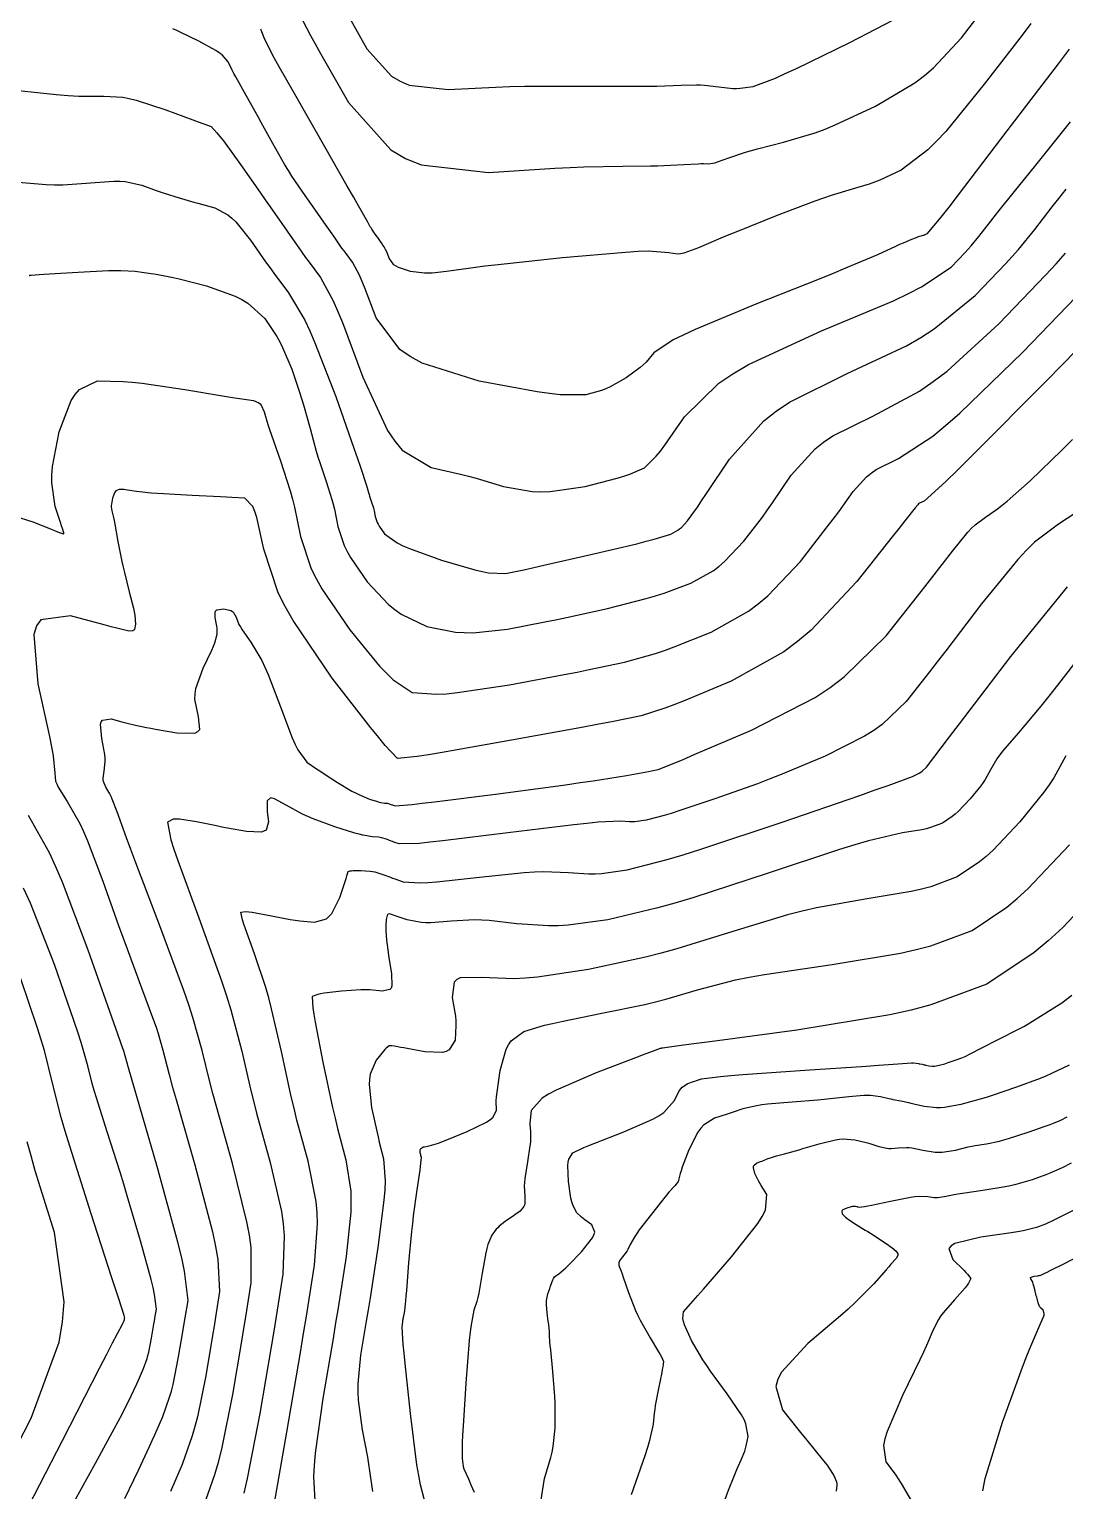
# Model space of a CAD drawing. Header units: metres. Extents: x 837475 to 838479, y 1189012 to 1191015.
# Drawn here: x 838033 to 838110, y 1189667.2 to 1189775.9 of the extents above; entities that cross this region are included whole.
import ezdxf

# ---------------------------------------------------------------- set-up
doc = ezdxf.new("R2010")
doc.units = ezdxf.units.M
doc.header["$LTSCALE"] = 0.3
doc.layers.add('COTAS 10', color=1, linetype='Continuous')
doc.layers.add('COTAS INT', color=252, linetype='Continuous')

msp = doc.modelspace()

# ---------------------------------------------------------------- linework, layer by layer
at = {"layer": 'COTAS 10'}
for points, elevation in [([(838030.795, 1189771.472), (838034.99, 1189771.02), (838035.889, 1189770.947), (838036.673, 1189770.896), (838038.552, 1189770.898), (838039.946, 1189770.835), (838040.424, 1189770.743), (838040.942, 1189770.619), (838043.144, 1189769.9), (838045.159, 1189769.143), (838045.558, 1189768.994), (838045.889, 1189768.872), (838046.512, 1189768.649), (838046.953, 1189768.184), (838047.169, 1189767.91), (838047.426, 1189767.572), (838048.695, 1189765.825), (838050.162, 1189763.751), (838050.544, 1189763.208), (838050.915, 1189762.678), (838052.168, 1189760.874), (838053.268, 1189759.301), (838053.544, 1189758.916), (838053.806, 1189758.553), (838054.648, 1189757.424), (838055.593, 1189755.688), (838055.922, 1189754.942), (838056.279, 1189754.081), (838057.808, 1189750.012), (838059.628, 1189746.047), (838060.169, 1189745.251), (838060.725, 1189744.587), (838062.867, 1189743.28), (838065.06, 1189742.79), (838065.649, 1189742.641), (838066.229, 1189742.487), (838068.26, 1189741.882), (838070.395, 1189741.492), (838071.041, 1189741.472), (838071.712, 1189741.492), (838074.333, 1189741.882), (838076.699, 1189742.486), (838077.209, 1189742.64), (838077.655, 1189742.788), (838078.744, 1189743.274), (838079.609, 1189744.125), (838079.916, 1189744.503), (838080.252, 1189744.943), (838081.705, 1189747.048), (838084.268, 1189749.554), (838085.303, 1189750.247), (838086.479, 1189750.941), (838091.902, 1189753.442), (838097.237, 1189755.691), (838098.358, 1189756.224), (838099.324, 1189756.72), (838101.53, 1189758.187), (838102.574, 1189759.276), (838102.809, 1189759.533), (838103.02, 1189759.77), (838103.587, 1189760.463), (838104.488, 1189761.621), (838104.91, 1189762.151), (838105.406, 1189762.773), (838107.822, 1189765.774), (838110.404, 1189768.991)], 1850), ([(838045.804, 1189665.556), (838046.803, 1189668.386), (838047.059, 1189669.308), (838047.306, 1189670.289), (838048.124, 1189674.335), (838048.798, 1189678.309), (838048.954, 1189679.246), (838049.097, 1189680.111), (838049.504, 1189682.648), (838049.486, 1189685.27), (838049.361, 1189686.19), (838049.184, 1189687.194), (838048.111, 1189691.52), (838046.907, 1189695.774), (838046.647, 1189696.733), (838046.419, 1189697.596), (838045.864, 1189699.922), (838045.169, 1189702.384), (838044.854, 1189703.333), (838044.485, 1189704.398), (838042.71, 1189709.209), (838040.93, 1189713.896), (838040.558, 1189714.882), (838040.238, 1189715.733), (838039.521, 1189717.681), (838039.167, 1189718.612), (838039.077, 1189718.822), (838038.99, 1189719.011), (838038.702, 1189719.521), (838038.52, 1189719.931), (838038.499, 1189720.056), (838038.492, 1189720.187), (838038.575, 1189720.704), (838038.647, 1189721.414), (838038.633, 1189721.666), (838038.605, 1189721.943), (838038.381, 1189723.145), (838038.294, 1189724.193), (838038.352, 1189724.373), (838038.445, 1189724.506), (838039.077, 1189724.585), (838039.883, 1189724.374), (838040.085, 1189724.323), (838040.278, 1189724.275), (838040.902, 1189724.128), (838041.714, 1189723.962), (838042.026, 1189723.903), (838042.376, 1189723.837), (838043.956, 1189723.551), (838045.318, 1189723.536), (838045.53, 1189723.642), (838045.672, 1189723.795), (838045.588, 1189724.743), (838045.305, 1189726.063), (838045.321, 1189726.45), (838045.377, 1189726.847), (838045.92, 1189728.357), (838046.574, 1189729.703), (838046.701, 1189729.996), (838046.803, 1189730.254), (838046.975, 1189730.9), (838046.96, 1189731.346), (838046.944, 1189731.478), (838046.923, 1189731.614), (838046.806, 1189732.135), (838046.814, 1189732.564), (838046.872, 1189732.642), (838046.954, 1189732.701), (838047.451, 1189732.767), (838047.992, 1189732.642), (838048.101, 1189732.582), (838048.193, 1189732.511), (838048.378, 1189732.16), (838048.589, 1189731.619), (838048.696, 1189731.427), (838048.825, 1189731.217), (838049.468, 1189730.309), (838050.281, 1189728.945), (838050.517, 1189728.448), (838050.757, 1189727.898), (838051.665, 1189725.482), (838052.539, 1189723.178), (838052.758, 1189722.699), (838052.967, 1189722.289), (838053.638, 1189721.385), (838054.355, 1189720.876), (838054.593, 1189720.716), (838054.847, 1189720.546), (838055.906, 1189719.864), (838056.982, 1189719.225), (838057.247, 1189719.083), (838057.498, 1189718.957), (838058.285, 1189718.627), (838058.879, 1189718.441), (838059.009, 1189718.406), (838059.123, 1189718.377), (838059.409, 1189718.332), (838059.585, 1189718.321), (838059.631, 1189718.314), (838059.674, 1189718.305), (838059.82, 1189718.261), (838059.961, 1189718.206), (838060.001, 1189718.19), (838060.043, 1189718.175), (838060.199, 1189718.12), (838061.47, 1189718.226), (838062.214, 1189718.312), (838063.128, 1189718.422), (838067.846, 1189719.025), (838072.855, 1189719.697), (838073.952, 1189719.851), (838074.924, 1189719.991), (838077.387, 1189720.38), (838078.749, 1189720.629), (838079.026, 1189720.68), (838079.26, 1189720.724), (838079.743, 1189720.82), (838080.931, 1189721.297), (838081.609, 1189721.581), (838082.438, 1189721.932), (838086.692, 1189723.748), (838091.414, 1189726.192), (838092.538, 1189726.938), (838093.582, 1189727.714), (838096.692, 1189730.77), (838099.025, 1189733.715), (838099.58, 1189734.421), (838100.095, 1189735.08), (838101.628, 1189737.065), (838102.779, 1189738.475), (838103.054, 1189738.77), (838103.31, 1189739.025), (838104.075, 1189739.603), (838104.976, 1189740.206), (838105.316, 1189740.477), (838105.697, 1189740.792), (838107.403, 1189742.304), (838109.763, 1189744.579), (838110.555, 1189745.375)], 1860), ([(838062.503, 1189666.017), (838062.077, 1189667.619), (838061.952, 1189668.313), (838061.823, 1189669.117), (838061.335, 1189672.925), (838060.933, 1189676.659), (838060.859, 1189677.416), (838060.802, 1189678.053), (838060.731, 1189679.354), (838060.766, 1189679.78), (838060.775, 1189679.866), (838060.783, 1189679.938), (838060.813, 1189680.082), (838060.846, 1189680.187), (838060.856, 1189680.235), (838060.867, 1189680.291), (838060.911, 1189680.56), (838060.989, 1189681.302), (838061.021, 1189681.657), (838061.057, 1189682.076), (838061.225, 1189684.126), (838061.438, 1189686.464), (838061.503, 1189687.064), (838061.569, 1189687.643), (838061.831, 1189689.565), (838062.048, 1189691.022), (838062.087, 1189691.309), (838062.117, 1189691.544), (838062.149, 1189691.971), (838062.12, 1189692.082), (838062.111, 1189692.119), (838062.102, 1189692.157), (838062.068, 1189692.317), (838062.053, 1189692.475), (838062.056, 1189692.512), (838062.061, 1189692.547), (838062.108, 1189692.65), (838062.245, 1189692.731), (838062.308, 1189692.753), (838062.381, 1189692.773), (838062.734, 1189692.843), (838063.425, 1189693.046), (838063.711, 1189693.15), (838064.039, 1189693.276), (838065.563, 1189693.903), (838066.985, 1189694.607), (838067.249, 1189694.78), (838067.456, 1189694.944), (838067.732, 1189695.458), (838067.716, 1189696.189), (838067.739, 1189696.49), (838067.774, 1189696.833), (838067.998, 1189698.429), (838068.451, 1189700.016), (838068.63, 1189700.354), (838068.833, 1189700.649), (838069.758, 1189701.347), (838071.304, 1189701.804), (838071.898, 1189701.947), (838072.563, 1189702.097), (838075.567, 1189702.698), (838078.77, 1189703.358), (838079.562, 1189703.547), (838080.313, 1189703.737), (838082.683, 1189704.444), (838085.495, 1189705.172), (838086.525, 1189705.375), (838087.664, 1189705.579), (838092.683, 1189706.324), (838097.765, 1189707.168), (838098.943, 1189707.435), (838100.022, 1189707.717), (838103.09, 1189708.855), (838105.672, 1189710.58), (838106.444, 1189711.232), (838107.24, 1189711.959), (838110.322, 1189715.214)], 1870), ([(838030.544, 1189667.552), (838033.136, 1189672.595), (838035.216, 1189678.239), (838035.473, 1189679.747), (838035.591, 1189681.231), (838034.865, 1189686.393), (838033.446, 1189690.972), (838033.127, 1189692.089), (838032.84, 1189693.14)], 1850), ([(838110.452, 1189691.549), (838109.777, 1189691.204), (838109.054, 1189690.872), (838108.821, 1189690.775), (838108.575, 1189690.677), (838107.569, 1189690.306), (838106.34, 1189689.95), (838105.952, 1189689.862), (838105.544, 1189689.778), (838103.901, 1189689.51), (838102.376, 1189689.293), (838102.042, 1189689.241), (838101.747, 1189689.192), (838101.003, 1189689.045), (838100.521, 1189688.968), (838100.391, 1189688.964), (838100.262, 1189688.967), (838099.81, 1189689.04), (838099.114, 1189689.062), (838098.831, 1189689.033), (838098.51, 1189688.989), (838097.025, 1189688.705), (838095.608, 1189688.403), (838095.33, 1189688.348), (838095.101, 1189688.305), (838094.686, 1189688.255), (838094.589, 1189688.285), (838094.561, 1189688.293), (838094.532, 1189688.301), (838094.423, 1189688.329), (838094.254, 1189688.326), (838094.187, 1189688.315), (838094.112, 1189688.299), (838093.769, 1189688.205), (838093.475, 1189688.066), (838093.431, 1189688.021), (838093.403, 1189687.974), (838093.438, 1189687.785), (838093.681, 1189687.539), (838093.784, 1189687.457), (838093.904, 1189687.368), (838094.465, 1189686.998), (838095.141, 1189686.576), (838095.333, 1189686.455), (838095.527, 1189686.332), (838096.245, 1189685.872), (838096.873, 1189685.452), (838097.011, 1189685.354), (838097.134, 1189685.265), (838097.444, 1189685.006), (838097.57, 1189684.796), (838097.576, 1189684.736), (838097.569, 1189684.675), (838097.439, 1189684.45), (838097.056, 1189684.025), (838096.89, 1189683.838), (838096.698, 1189683.621), (838095.787, 1189682.586), (838094.379, 1189681.156), (838093.873, 1189680.689), (838093.317, 1189680.192), (838090.891, 1189678.141), (838088.923, 1189676.016), (838088.657, 1189675.472), (838088.511, 1189674.948), (838088.989, 1189673.215), (838090.147, 1189671.755), (838090.43, 1189671.402), (838090.696, 1189671.071), (838091.524, 1189670.063), (838092.159, 1189669.272), (838092.305, 1189669.078), (838092.437, 1189668.896), (838092.805, 1189668.328), (838093.004, 1189667.847), (838093.029, 1189667.719), (838093.042, 1189667.593), (838092.982, 1189667.156)], 1880)]:
    msp.add_lwpolyline(points, dxfattribs=dict(at, elevation=elevation))
at = {"layer": 'COTAS INT'}
for points, elevation in [([(838053.302, 1189776.557), (838053.914, 1189775.41), (838054.25, 1189774.807), (838054.659, 1189774.08), (838056.74, 1189770.426), (838059.887, 1189766.914), (838060.969, 1189766.278), (838062.141, 1189765.788), (838067.134, 1189765.23), (838072.067, 1189765.542), (838073.201, 1189765.601), (838074.236, 1189765.647), (838077.134, 1189765.71), (838079.193, 1189765.716), (838079.698, 1189765.725), (838080.174, 1189765.738), (838081.658, 1189765.812), (838082.732, 1189765.88), (838082.949, 1189765.888), (838083.132, 1189765.893), (838083.506, 1189765.873), (838083.826, 1189765.913), (838083.976, 1189765.956), (838084.152, 1189766.012), (838085.007, 1189766.328), (838086.256, 1189766.75), (838086.68, 1189766.873), (838087.137, 1189766.999), (838089.072, 1189767.477), (838091.432, 1189768.189), (838092.158, 1189768.462), (838092.915, 1189768.769), (838095.912, 1189770.152), (838098.841, 1189771.907), (838099.556, 1189772.448), (838100.229, 1189773.013), (838102.311, 1189775.253), (838103.934, 1189777.373)], 1844), ([(838107.468, 1189776.302), (838106.805, 1189775.455), (838103.997, 1189771.787), (838101.146, 1189768.288), (838100.455, 1189767.547), (838099.807, 1189766.904), (838097.822, 1189765.408), (838096.226, 1189764.671), (838095.823, 1189764.508), (838095.436, 1189764.362), (838094.179, 1189763.983), (838092.614, 1189763.519), (838092.034, 1189763.319), (838091.39, 1189763.088), (838088.532, 1189762), (838085.654, 1189760.852), (838084.998, 1189760.584), (838084.402, 1189760.337), (838082.758, 1189759.627), (838081.659, 1189759.224), (838081.407, 1189759.172), (838081.178, 1189759.144), (838080.542, 1189759.26), (838079.035, 1189759.372), (838078.257, 1189759.343), (838077.323, 1189759.289), (838072.649, 1189758.875), (838067.862, 1189758.366), (838066.857, 1189758.251), (838065.991, 1189758.148), (838064.021, 1189757.869), (838062.962, 1189757.744), (838062.67, 1189757.739), (838062.379, 1189757.746), (838061.332, 1189757.875), (838060.454, 1189758.152), (838060.27, 1189758.253), (838060.111, 1189758.364), (838059.748, 1189758.851), (838059.572, 1189759.319), (838059.531, 1189759.418), (838059.493, 1189759.504), (838059.384, 1189759.704), (838059.287, 1189759.833), (838059.257, 1189759.875), (838059.226, 1189759.92), (838059.099, 1189760.101), (838058.949, 1189760.317), (838058.902, 1189760.383), (838058.854, 1189760.452), (838058.66, 1189760.725), (838058.458, 1189761.025), (838058.404, 1189761.111), (838058.351, 1189761.198), (838058.164, 1189761.524), (838057.468, 1189762.755), (838057.093, 1189763.413), (838056.639, 1189764.208), (838054.342, 1189768.226), (838052.042, 1189772.272), (838051.586, 1189773.086), (838051.209, 1189773.766), (838050.499, 1189775.116), (838050.282, 1189775.699), (838050.215, 1189775.896)], 1846), ([(838056.894, 1189776.557), (838058.104, 1189774.432), (838059.934, 1189772.389), (838060.563, 1189772.019), (838061.245, 1189771.734), (838064.149, 1189771.41), (838067.66, 1189771.587), (838068.724, 1189771.618), (838069.828, 1189771.641), (838074.149, 1189771.658), (838078.059, 1189771.648), (838078.904, 1189771.653), (838079.645, 1189771.662), (838081.465, 1189771.723), (838082.594, 1189771.755), (838082.9, 1189771.745), (838083.203, 1189771.726), (838084.274, 1189771.591), (838085.303, 1189771.482), (838085.58, 1189771.48), (838085.853, 1189771.489), (838086.81, 1189771.625), (838088.482, 1189772.257), (838089.205, 1189772.58), (838090.041, 1189772.966), (838094.002, 1189774.896), (838097.875, 1189776.909)], 1842), ([(838110.317, 1189774.393), (838109.491, 1189773.323), (838105.684, 1189768.322), (838102.063, 1189763.563), (838101.354, 1189762.645), (838100.773, 1189761.902), (838099.733, 1189760.664), (838099.537, 1189760.574), (838099.487, 1189760.554), (838099.439, 1189760.536), (838099.285, 1189760.489), (838099.093, 1189760.432), (838099.022, 1189760.408), (838098.943, 1189760.379), (838098.592, 1189760.246), (838097.957, 1189759.976), (838097.698, 1189759.862), (838097.405, 1189759.731), (838096.046, 1189759.116), (838093.691, 1189758.108), (838092.769, 1189757.729), (838091.73, 1189757.308), (838087.003, 1189755.425), (838082.502, 1189753.555), (838081.606, 1189753.141), (838080.861, 1189752.772), (838079.437, 1189751.814), (838078.856, 1189751.127), (838078.643, 1189750.929), (838078.408, 1189750.727), (838077.372, 1189749.968), (838076.196, 1189749.296), (838075.871, 1189749.148), (838075.548, 1189749.017), (838074.386, 1189748.685), (838072.466, 1189748.704), (838071.665, 1189748.796), (838070.747, 1189748.924), (838066.455, 1189749.7), (838062.202, 1189751.045), (838061.308, 1189751.533), (838060.537, 1189752.071), (838058.778, 1189754.431), (838057.925, 1189756.7), (838057.726, 1189757.18), (838057.543, 1189757.596), (838057.016, 1189758.564), (838056.547, 1189759.193), (838056.401, 1189759.395), (838056.247, 1189759.61), (838055.633, 1189760.487), (838054.906, 1189761.534), (838054.68, 1189761.855), (838054.445, 1189762.19), (838053.508, 1189763.514), (838052.528, 1189764.968), (838052.265, 1189765.385), (838052.007, 1189765.808), (838051.103, 1189767.387), (838050.247, 1189768.952), (838050.017, 1189769.366), (838049.791, 1189769.772), (838049.002, 1189771.167), (838048.349, 1189772.334), (838048.208, 1189772.596), (838048.085, 1189772.831), (838047.785, 1189773.459), (838047.339, 1189773.971), (838047.123, 1189774.132), (838046.868, 1189774.302), (838045.612, 1189774.99), (838044.27, 1189775.639), (838043.96, 1189775.785), (838043.677, 1189775.917)], 1848), ([(838031.887, 1189764.526), (838034.263, 1189764.334), (838034.882, 1189764.319), (838035.486, 1189764.32), (838039.293, 1189764.589), (838039.722, 1189764.579), (838040.124, 1189764.548), (838041.358, 1189764.275), (838042.433, 1189763.888), (838042.735, 1189763.785), (838043.039, 1189763.685), (838044.152, 1189763.34), (838045.241, 1189763.025), (838045.53, 1189762.944), (838045.813, 1189762.865), (838046.792, 1189762.601), (838047.772, 1189762.081), (838048.056, 1189761.84), (838048.346, 1189761.558), (838049.44, 1189760.192), (838050.563, 1189758.595), (838050.871, 1189758.169), (838051.179, 1189757.748), (838052.279, 1189756.285), (838053.481, 1189754.236), (838053.852, 1189753.447), (838054.24, 1189752.562), (838055.779, 1189748.564), (838057.132, 1189744.736), (838057.403, 1189743.958), (838057.629, 1189743.302), (838058.068, 1189741.949), (838058.214, 1189741.421), (838058.255, 1189741.284), (838058.296, 1189741.151), (838058.445, 1189740.706), (838058.579, 1189740.289), (838058.61, 1189740.175), (838058.639, 1189740.061), (838058.723, 1189739.653), (838058.87, 1189739.208), (838058.938, 1189739.07), (838059.017, 1189738.926), (838059.405, 1189738.356), (838060.34, 1189737.683), (838060.765, 1189737.474), (838061.262, 1189737.256), (838063.656, 1189736.389), (838066.124, 1189735.672), (838066.668, 1189735.549), (838067.151, 1189735.457), (838068.392, 1189735.399), (838069.879, 1189735.708), (838070.518, 1189735.849), (838071.255, 1189736.015), (838074.736, 1189736.811), (838078.157, 1189737.623), (838078.857, 1189737.798), (838079.448, 1189737.951), (838080.69, 1189738.324), (838081.209, 1189738.616), (838081.345, 1189738.718), (838081.478, 1189738.83), (838081.93, 1189739.31), (838082.67, 1189740.345), (838082.984, 1189740.807), (838083.346, 1189741.345), (838085.047, 1189743.919), (838087.613, 1189746.762), (838088.521, 1189747.469), (838089.513, 1189748.141), (838093.807, 1189750.279), (838098.215, 1189752.332), (838099.279, 1189752.95), (838100.275, 1189753.59), (838103.308, 1189756.08), (838105.567, 1189758.435), (838106.075, 1189758.99), (838106.532, 1189759.502), (838107.758, 1189761), (838109.037, 1189762.677), (838109.527, 1189763.302), (838110.077, 1189763.997)], 1852), ([(838032.979, 1189757.579), (838033.019, 1189757.58), (838033.035, 1189757.581), (838033.054, 1189757.583), (838033.14, 1189757.593), (838033.738, 1189757.636), (838034.079, 1189757.659), (838034.496, 1189757.686), (838036.635, 1189757.823), (838038.889, 1189757.935), (838039.379, 1189757.946), (838039.81, 1189757.949), (838040.881, 1189757.889), (838041.539, 1189757.785), (838041.709, 1189757.76), (838041.875, 1189757.737), (838042.434, 1189757.669), (838043.329, 1189757.5), (838043.707, 1189757.414), (838044.142, 1189757.31), (838046.185, 1189756.792), (838048.313, 1189756.038), (838048.803, 1189755.786), (838049.249, 1189755.515), (838050.5, 1189754.38), (838051.396, 1189753.036), (838051.619, 1189752.633), (838051.832, 1189752.218), (838052.507, 1189750.606), (838053.084, 1189748.895), (838053.234, 1189748.417), (838053.379, 1189747.937), (838053.869, 1189746.187), (838054.333, 1189744.509), (838054.462, 1189744.075), (838054.592, 1189743.653), (838055.064, 1189742.239), (838055.489, 1189740.919), (838055.589, 1189740.556), (838055.681, 1189740.194), (838055.948, 1189738.899), (838056.412, 1189737.485), (838056.628, 1189737.048), (838056.882, 1189736.592), (838058.113, 1189734.781), (838059.694, 1189733.095), (838060.168, 1189732.717), (838060.658, 1189732.378), (838062.56, 1189731.475), (838064.697, 1189731.047), (838065.336, 1189731.007), (838065.996, 1189731.002), (838068.547, 1189731.265), (838071.322, 1189731.798), (838072.122, 1189731.962), (838072.935, 1189732.134), (838075.988, 1189732.813), (838078.851, 1189733.541), (838079.545, 1189733.744), (838080.196, 1189733.946), (838082.191, 1189734.68), (838083.838, 1189735.607), (838084.27, 1189735.932), (838084.691, 1189736.286), (838086.126, 1189737.809), (838087.497, 1189739.605), (838087.879, 1189740.131), (838088.261, 1189740.668), (838089.648, 1189742.713), (838091.425, 1189744.681), (838092.053, 1189745.171), (838092.74, 1189745.636), (838095.713, 1189747.116), (838099.193, 1189748.973), (838100.2, 1189749.675), (838101.226, 1189750.459), (838105.087, 1189753.972), (838108.56, 1189757.594), (838109.341, 1189758.447), (838110.044, 1189759.234)], 1854), ([(838031.774, 1189739.725), (838033.344, 1189739.214), (838034.628, 1189738.697), (838034.881, 1189738.596), (838035.089, 1189738.514), (838035.469, 1189738.369), (838035.539, 1189738.361), (838035.551, 1189738.366), (838035.561, 1189738.373), (838035.569, 1189738.421), (838035.463, 1189738.764), (838035.4, 1189738.956), (838035.322, 1189739.192), (838034.922, 1189740.395), (838034.667, 1189742.147), (838034.681, 1189742.728), (838034.732, 1189743.351), (838035.221, 1189745.949), (838036.102, 1189748.275), (838036.4, 1189748.727), (838036.721, 1189749.096), (838038.076, 1189749.735), (838039.986, 1189749.694), (838040.657, 1189749.635), (838041.39, 1189749.555), (838044.551, 1189749.092), (838047.506, 1189748.601), (838048.108, 1189748.504), (838048.617, 1189748.422), (838049.676, 1189748.266), (838050.069, 1189748.107), (838050.158, 1189748.024), (838050.238, 1189747.923), (838050.456, 1189747.419), (838050.742, 1189746.485), (838050.866, 1189746.114), (838051.008, 1189745.695), (838051.684, 1189743.773), (838052.399, 1189741.548), (838052.567, 1189740.936), (838052.722, 1189740.327), (838053.173, 1189738.146), (838053.955, 1189735.763), (838054.318, 1189735.027), (838054.746, 1189734.258), (838056.82, 1189731.207), (838059.047, 1189728.507), (838059.571, 1189727.96), (838060.054, 1189727.499), (838061.463, 1189726.561), (838063.271, 1189726.422), (838064.005, 1189726.466), (838064.841, 1189726.546), (838068.703, 1189727.131), (838072.764, 1189727.888), (838073.725, 1189728.075), (838074.615, 1189728.253), (838077.24, 1189728.815), (838079.544, 1189729.46), (838080.233, 1189729.689), (838080.943, 1189729.941), (838083.691, 1189731.036), (838086.466, 1189732.598), (838087.194, 1189733.145), (838087.904, 1189733.742), (838090.322, 1189736.309), (838092.325, 1189738.865), (838092.773, 1189739.454), (838093.176, 1189739.992), (838094.249, 1189741.507), (838095.236, 1189742.601), (838095.585, 1189742.873), (838095.967, 1189743.131), (838097.618, 1189743.954), (838100.171, 1189745.614), (838101.121, 1189746.401), (838102.176, 1189747.329), (838106.866, 1189751.865), (838111.476, 1189756.647)], 1856), ([(838114.178, 1189755.407), (838108.645, 1189749.757), (838103.127, 1189744.199), (838102.042, 1189743.126), (838101.149, 1189742.255), (838099.524, 1189740.791), (838099.193, 1189740.626), (838099.117, 1189740.575), (838099.047, 1189740.52), (838098.85, 1189740.301), (838098.091, 1189739.316), (838097.668, 1189738.778), (838097.152, 1189738.125), (838094.517, 1189734.809), (838091.117, 1189731.198), (838090.118, 1189730.359), (838089.095, 1189729.59), (838085.191, 1189727.392), (838081.69, 1189725.937), (838080.921, 1189725.635), (838080.238, 1189725.378), (838078.491, 1189724.817), (838076.296, 1189724.372), (838075.329, 1189724.188), (838074.207, 1189723.978), (838068.859, 1189722.998), (838063.686, 1189722.09), (838062.674, 1189721.925), (838061.844, 1189721.797), (838060.367, 1189721.646), (838059.45, 1189722.621), (838058.974, 1189723.202), (838058.401, 1189723.919), (838055.527, 1189727.632), (838052.614, 1189731.897), (838052.016, 1189732.962), (838051.508, 1189733.976), (838050.427, 1189737.219), (838049.913, 1189739.572), (838049.763, 1189740.025), (838049.609, 1189740.392), (838049.025, 1189741.002), (838048.054, 1189741.062), (838047.656, 1189741.083), (838047.203, 1189741.106), (838045.1, 1189741.206), (838042.967, 1189741.321), (838042.494, 1189741.354), (838042.072, 1189741.388), (838040.975, 1189741.513), (838040.311, 1189741.613), (838040.162, 1189741.631), (838040.028, 1189741.644), (838039.673, 1189741.656), (838039.442, 1189741.547), (838039.388, 1189741.485), (838039.337, 1189741.408), (838039.187, 1189741.012), (838039.104, 1189740.57), (838039.095, 1189740.464), (838039.093, 1189740.365), (838039.136, 1189740.067), (838039.257, 1189739.565), (838039.304, 1189739.338), (838039.356, 1189739.072), (838039.592, 1189737.793), (838039.886, 1189736.288), (838039.976, 1189735.88), (838040.068, 1189735.475), (838040.431, 1189734.046), (838040.737, 1189732.82), (838040.793, 1189732.544), (838040.838, 1189732.296), (838040.897, 1189731.627), (838040.809, 1189731.25), (838040.761, 1189731.185), (838040.702, 1189731.137), (838040.402, 1189731.108), (838039.514, 1189731.333), (838039.084, 1189731.446), (838038.575, 1189731.58), (838036.071, 1189732.249), (838033.857, 1189731.97), (838033.531, 1189731.507), (838033.329, 1189730.876), (838033.635, 1189727.207), (838034.507, 1189723.292), (838034.661, 1189722.507), (838034.779, 1189721.852), (838034.889, 1189720.564), (838034.95, 1189719.972), (838035.035, 1189719.755), (838035.151, 1189719.516), (838035.816, 1189718.457), (838036.745, 1189716.813), (838037.026, 1189716.204), (838037.317, 1189715.527), (838038.457, 1189712.527), (838039.636, 1189709.22), (838039.952, 1189708.35), (838040.264, 1189707.499), (838041.352, 1189704.593), (838042.237, 1189702.193), (838042.421, 1189701.662), (838042.578, 1189701.189), (838042.924, 1189699.961), (838043.395, 1189698.136), (838043.63, 1189697.285), (838043.91, 1189696.286), (838045.303, 1189691.43), (838046.614, 1189686.435), (838046.844, 1189685.348), (838047.015, 1189684.389), (838047.152, 1189681.992), (838046.845, 1189680.084), (838046.738, 1189679.432), (838046.62, 1189678.727), (838046.113, 1189675.737), (838045.497, 1189672.693), (838045.311, 1189671.954), (838045.119, 1189671.261), (838044.368, 1189669.132), (838043.487, 1189667.136)], 1858), ([(838111.519, 1189740.399), (838109.508, 1189739.074), (838107.722, 1189737.725), (838107.126, 1189737.131), (838106.484, 1189736.441), (838103.799, 1189733.152), (838101.129, 1189729.657), (838100.498, 1189728.837), (838099.913, 1189728.082), (838098.192, 1189725.886), (838096.407, 1189724.179), (838095.782, 1189723.731), (838095.1, 1189723.295), (838092.167, 1189721.808), (838088.902, 1189720.46), (838088.011, 1189720.11), (838087.125, 1189719.772), (838083.975, 1189718.634), (838081.297, 1189717.741), (838080.71, 1189717.557), (838080.189, 1189717.399), (838078.864, 1189717.057), (838078.028, 1189716.943), (838077.816, 1189716.93), (838077.611, 1189716.925), (838076.942, 1189716.974), (838075.286, 1189716.903), (838074.459, 1189716.822), (838073.473, 1189716.716), (838068.585, 1189716.111), (838063.738, 1189715.513), (838062.779, 1189715.411), (838061.985, 1189715.336), (838060.499, 1189715.294), (838060.107, 1189715.431), (838060.003, 1189715.469), (838059.901, 1189715.507), (838059.549, 1189715.646), (838059.185, 1189715.757), (838059.075, 1189715.779), (838058.962, 1189715.796), (838058.52, 1189715.823), (838057.805, 1189715.936), (838057.519, 1189716.008), (838057.194, 1189716.097), (838055.706, 1189716.562), (838054.097, 1189717.16), (838053.697, 1189717.333), (838053.317, 1189717.509), (838052.108, 1189718.17), (838051.232, 1189718.637), (838051.062, 1189718.69), (838050.923, 1189718.71), (838050.681, 1189718.508), (838050.674, 1189718.013), (838050.682, 1189717.848), (838050.695, 1189717.671), (838050.78, 1189716.932), (838050.6, 1189716.323), (838050.445, 1189716.229), (838050.245, 1189716.166), (838049.145, 1189716.206), (838047.725, 1189716.47), (838047.323, 1189716.548), (838046.918, 1189716.629), (838045.423, 1189716.938), (838044.169, 1189717.13), (838043.916, 1189717.136), (838043.704, 1189717.122), (838043.275, 1189716.904), (838043.532, 1189715.602), (838043.752, 1189714.905), (838044.037, 1189714.062), (838045.602, 1189709.804), (838047.301, 1189705.113), (838047.67, 1189703.998), (838047.995, 1189702.962), (838048.803, 1189699.883), (838049.444, 1189697.057), (838049.664, 1189696.181), (838049.903, 1189695.263), (838050.918, 1189691.61), (838051.753, 1189687.952), (838051.878, 1189687.031), (838051.957, 1189686.151), (838051.857, 1189683.303), (838051.349, 1189680.139), (838051.17, 1189679.059), (838050.975, 1189677.89), (838050.134, 1189672.933), (838049.206, 1189668.098), (838048.956, 1189667.007)], 1862), ([(838051.21, 1189666.146), (838052.145, 1189671.53), (838053.153, 1189677.472), (838053.387, 1189678.872), (838053.601, 1189680.167), (838054.209, 1189683.958), (838054.427, 1189687.032), (838054.395, 1189687.873), (838054.323, 1189688.71), (838053.726, 1189691.7), (838052.899, 1189694.752), (838052.682, 1189695.628), (838052.469, 1189696.518), (838051.742, 1189699.844), (838051.013, 1189703.036), (838050.799, 1189703.84), (838050.581, 1189704.611), (838049.747, 1189707.109), (838049.064, 1189708.968), (838048.94, 1189709.336), (838048.844, 1189709.64), (838048.731, 1189710.209), (838049.106, 1189710.264), (838049.317, 1189710.245), (838049.575, 1189710.211), (838050.894, 1189709.963), (838052.39, 1189709.677), (838052.76, 1189709.619), (838053.11, 1189709.571), (838054.213, 1189709.473), (838055.094, 1189709.731), (838055.304, 1189709.907), (838055.5, 1189710.128), (838056.083, 1189711.303), (838056.476, 1189712.495), (838056.551, 1189712.728), (838056.613, 1189712.917), (838056.715, 1189713.247), (838056.864, 1189713.29), (838056.955, 1189713.298), (838057.068, 1189713.304), (838057.655, 1189713.314), (838058.347, 1189713.271), (838058.525, 1189713.243), (838058.699, 1189713.209), (838059.278, 1189713.03), (838059.842, 1189712.809), (838060.005, 1189712.748), (838060.172, 1189712.687), (838060.798, 1189712.467), (838062.062, 1189712.389), (838062.63, 1189712.416), (838063.292, 1189712.466), (838066.472, 1189712.823), (838069.797, 1189713.178), (838070.551, 1189713.226), (838071.233, 1189713.253), (838073.095, 1189713.168), (838074.607, 1189713.058), (838075.068, 1189713.069), (838075.548, 1189713.099), (838077.436, 1189713.355), (838080.427, 1189714.128), (838081.603, 1189714.483), (838082.929, 1189714.9), (838088.975, 1189716.916), (838094.738, 1189718.905), (838095.886, 1189719.306), (838096.839, 1189719.641), (838098.667, 1189720.308), (838099.166, 1189720.561), (838099.282, 1189720.635), (838099.389, 1189720.711), (838099.692, 1189721.001), (838100.801, 1189722.448), (838101.416, 1189723.254), (838102.163, 1189724.235), (838105.97, 1189729.239), (838110.19, 1189734.407)], 1864), ([(838112.249, 1189730.73), (838109.447, 1189727.099), (838108.798, 1189726.278), (838108.202, 1189725.537), (838106.506, 1189723.526), (838105.376, 1189722.204), (838105.138, 1189721.897), (838104.931, 1189721.616), (838104.454, 1189720.813), (838104.059, 1189720.092), (838103.905, 1189719.863), (838103.73, 1189719.621), (838102.936, 1189718.639), (838102.059, 1189717.713), (838101.833, 1189717.506), (838101.613, 1189717.321), (838100.879, 1189716.83), (838100.006, 1189716.506), (838099.699, 1189716.426), (838099.364, 1189716.35), (838097.919, 1189716.11), (838095.394, 1189715.521), (838094.378, 1189715.225), (838093.225, 1189714.872), (838087.919, 1189713.116), (838082.319, 1189711.289), (838080.981, 1189710.89), (838079.736, 1189710.537), (838076.007, 1189709.652), (838073.068, 1189709.254), (838072.321, 1189709.208), (838071.603, 1189709.191), (838069.248, 1189709.361), (838067.181, 1189709.603), (838066.643, 1189709.63), (838066.12, 1189709.641), (838064.358, 1189709.535), (838062.846, 1189709.418), (838062.481, 1189709.422), (838062.139, 1189709.441), (838061.098, 1189709.641), (838060.356, 1189709.893), (838060.203, 1189709.946), (838060.072, 1189709.992), (838059.789, 1189710.095), (838059.668, 1189710.063), (838059.639, 1189710.023), (838059.612, 1189709.97), (838059.532, 1189709.667), (838059.496, 1189709.194), (838059.497, 1189709.033), (838059.503, 1189708.86), (838059.561, 1189708.128), (838059.672, 1189707.248), (838059.711, 1189706.981), (838059.754, 1189706.705), (838059.939, 1189705.625), (838059.957, 1189704.733), (838059.894, 1189704.575), (838059.803, 1189704.456), (838059.231, 1189704.348), (838058.306, 1189704.435), (838057.992, 1189704.438), (838057.653, 1189704.433), (838056.22, 1189704.34), (838054.914, 1189704.189), (838054.654, 1189704.147), (838054.439, 1189704.105), (838054.03, 1189703.953), (838054.08, 1189703.109), (838054.154, 1189702.631), (838054.254, 1189702.047), (838054.834, 1189699.056), (838055.551, 1189695.701), (838055.737, 1189694.889), (838055.919, 1189694.126), (838056.534, 1189691.791), (838056.892, 1189689.469), (838056.912, 1189688.715), (838056.898, 1189687.913), (838056.562, 1189684.614), (838055.955, 1189680.797), (838055.771, 1189679.668), (838055.58, 1189678.508), (838054.829, 1189674.058), (838054.255, 1189669.988), (838054.174, 1189669.067), (838054.128, 1189668.236), (838054.246, 1189665.979)], 1866), ([(838110.057, 1189721.835), (838109.165, 1189720.208), (838108.816, 1189719.69), (838108.422, 1189719.144), (838106.629, 1189716.927), (838104.65, 1189714.836), (838104.138, 1189714.369), (838103.643, 1189713.95), (838101.985, 1189712.842), (838100.014, 1189712.112), (838099.321, 1189711.931), (838098.565, 1189711.759), (838095.301, 1189711.217), (838091.529, 1189710.55), (838090.452, 1189710.3), (838089.36, 1189710.022), (838085.301, 1189708.78), (838081.131, 1189707.478), (838079.97, 1189707.162), (838078.806, 1189706.865), (838074.579, 1189705.95), (838070.771, 1189705.379), (838069.871, 1189705.298), (838069.039, 1189705.251), (838066.592, 1189705.36), (838065.041, 1189705.332), (838064.773, 1189705.198), (838064.575, 1189705.01), (838064.444, 1189703.874), (838064.675, 1189702.481), (838064.704, 1189702.13), (838064.719, 1189701.794), (838064.65, 1189700.706), (838064.207, 1189699.969), (838063.986, 1189699.854), (838063.722, 1189699.777), (838062.416, 1189699.822), (838061.103, 1189700.068), (838060.835, 1189700.118), (838060.609, 1189700.16), (838060.139, 1189700.248), (838059.959, 1189700.277), (838059.916, 1189700.281), (838059.876, 1189700.284), (838059.753, 1189700.284), (838059.541, 1189700.113), (838059.444, 1189700.009), (838059.331, 1189699.881), (838058.785, 1189699.21), (838058.336, 1189698.165), (838058.284, 1189697.799), (838058.263, 1189697.4), (838058.451, 1189695.686), (838058.827, 1189693.929), (838058.924, 1189693.504), (838059.02, 1189693.104), (838059.342, 1189691.881), (838059.461, 1189690.227), (838059.429, 1189689.557), (838059.369, 1189688.794), (838058.914, 1189685.269), (838058.329, 1189681.533), (838058.185, 1189680.637), (838058.051, 1189679.8), (838057.632, 1189677.278), (838057.426, 1189675.13), (838057.426, 1189674.529), (838057.45, 1189673.926), (838057.741, 1189671.726), (838058.135, 1189669.672), (838058.223, 1189669.162), (838058.302, 1189668.677), (838058.516, 1189667.133)], 1868), ([(838040.099, 1189666.609), (838041.125, 1189668.71), (838041.938, 1189670.478), (838042.139, 1189670.922), (838042.329, 1189671.345), (838042.931, 1189672.707), (838043.435, 1189674.135), (838043.564, 1189674.601), (838043.689, 1189675.097), (838044.102, 1189677.139), (838044.442, 1189679.146), (838044.521, 1189679.619), (838044.594, 1189680.056), (838044.799, 1189681.337), (838044.546, 1189683.504), (838044.329, 1189684.499), (838044.048, 1189685.667), (838042.503, 1189691.312), (838040.382, 1189698.633), (838039.994, 1189699.97), (838039.989, 1189699.985), (838039.988, 1189699.987), (838039.987, 1189699.994), (838039.588, 1189701.131), (838037.386, 1189707.394), (838035.465, 1189712.45), (838034.973, 1189713.59), (838034.499, 1189714.618), (838032.931, 1189717.394)], 1856), ([(838114.015, 1189713.502), (838109.83, 1189709.082), (838108.749, 1189708.094), (838107.701, 1189707.209), (838104.196, 1189704.867), (838100.03, 1189703.322), (838098.565, 1189702.94), (838096.966, 1189702.577), (838090.065, 1189701.431), (838083.798, 1189700.609), (838082.598, 1189700.45), (838081.63, 1189700.322), (838080.065, 1189700.108), (838080.008, 1189700.091), (838079.989, 1189700.087), (838079.97, 1189700.082), (838079.892, 1189700.066), (838079.111, 1189699.781), (838078.648, 1189699.606), (838078.079, 1189699.391), (838075.134, 1189698.268), (838072.18, 1189696.99), (838071.605, 1189696.677), (838071.135, 1189696.382), (838070.318, 1189695.461), (838070.23, 1189694.735), (838070.22, 1189694.562), (838070.216, 1189694.402), (838070.257, 1189693.926), (838070.271, 1189693.335), (838070.252, 1189693.102), (838070.222, 1189692.84), (838070.03, 1189691.644), (838069.842, 1189690.407), (838069.815, 1189690.119), (838069.799, 1189689.855), (838069.832, 1189689.097), (838069.843, 1189688.558), (838069.812, 1189688.431), (838069.768, 1189688.315), (838069.488, 1189687.979), (838069.092, 1189687.695), (838068.974, 1189687.613), (838068.853, 1189687.528), (838068.387, 1189687.208), (838067.936, 1189686.852), (838067.825, 1189686.745), (838067.719, 1189686.634), (838067.387, 1189686.203), (838067.097, 1189685.492), (838067.019, 1189685.204), (838066.942, 1189684.876), (838066.67, 1189683.366), (838066.415, 1189681.868), (838066.348, 1189681.549), (838066.282, 1189681.27), (838066.06, 1189680.608), (838065.838, 1189679.537), (838065.772, 1189679.001), (838065.705, 1189678.361), (838065.448, 1189675.185), (838065.244, 1189671.985), (838065.21, 1189671.33), (838065.186, 1189670.774), (838065.18, 1189669.602), (838065.236, 1189669.164), (838065.251, 1189669.071), (838065.265, 1189668.992), (838065.315, 1189668.807), (838065.644, 1189668.06), (838065.836, 1189667.625), (838066.071, 1189667.091)], 1872), ([(838036.369, 1189666.405), (838037.913, 1189669.231), (838039.315, 1189671.8), (838039.622, 1189672.373), (838039.892, 1189672.887), (838040.573, 1189674.244), (838040.988, 1189675.146), (838041.09, 1189675.372), (838041.188, 1189675.588), (838041.494, 1189676.282), (838041.751, 1189677.01), (838041.817, 1189677.248), (838041.881, 1189677.5), (838042.091, 1189678.542), (838042.265, 1189679.565), (838042.305, 1189679.806), (838042.342, 1189680.029), (838042.447, 1189680.682), (838042.317, 1189681.786), (838042.207, 1189682.294), (838042.064, 1189682.889), (838041.276, 1189685.767), (838040.287, 1189689.109), (838040.017, 1189689.997), (838039.749, 1189690.868), (838038.794, 1189693.879), (838037.997, 1189696.399), (838037.829, 1189696.962), (838037.684, 1189697.465), (838037.349, 1189698.794), (838036.857, 1189700.524), (838036.613, 1189701.281), (838036.323, 1189702.158), (838034.885, 1189706.33), (838033.082, 1189710.879), (838032.562, 1189711.995)], 1854), ([(838032.512, 1189665.192), (838035.459, 1189670.924), (838038.23, 1189676.31), (838038.764, 1189677.348), (838039.197, 1189678.188), (838039.92, 1189679.586), (838039.974, 1189679.685), (838039.985, 1189679.707), (838039.996, 1189679.726), (838040.022, 1189679.779), (838040.038, 1189679.813), (838040.042, 1189679.822), (838040.046, 1189679.83), (838040.057, 1189679.857), (838040.067, 1189679.885), (838040.07, 1189679.894), (838040.08, 1189679.944), (838040.087, 1189679.983), (838040.089, 1189679.993), (838040.09, 1189680.001), (838040.094, 1189680.026), (838040.089, 1189680.069), (838040.085, 1189680.088), (838040.079, 1189680.111), (838040.049, 1189680.222), (838039.649, 1189681.463), (838039.411, 1189682.198), (838039.117, 1189683.104), (838037.593, 1189687.789), (838036.004, 1189692.817), (838035.669, 1189693.938), (838035.379, 1189694.943), (838034.71, 1189697.593), (838034.127, 1189699.916), (838033.891, 1189700.715), (838033.622, 1189701.58), (838032.383, 1189705.266)], 1852), ([(838071.026, 1189666.35), (838071.291, 1189668.107), (838071.77, 1189669.657), (838071.866, 1189670.065), (838071.946, 1189670.465), (838072.103, 1189671.835), (838072.107, 1189673.279), (838072.09, 1189673.725), (838072.066, 1189674.192), (838071.918, 1189676.045), (838071.761, 1189677.67), (838071.732, 1189677.993), (838071.709, 1189678.261), (838071.68, 1189678.767), (838071.684, 1189678.929), (838071.682, 1189678.98), (838071.679, 1189679.032), (838071.656, 1189679.242), (838071.612, 1189679.557), (838071.595, 1189679.675), (838071.576, 1189679.808), (838071.491, 1189680.4), (838071.441, 1189681.033), (838071.444, 1189681.191), (838071.455, 1189681.342), (838071.554, 1189681.824), (838071.688, 1189682.219), (838071.72, 1189682.314), (838071.75, 1189682.403), (838071.84, 1189682.675), (838071.919, 1189682.88), (838071.941, 1189682.927), (838071.964, 1189682.97), (838072.049, 1189683.089), (838072.149, 1189683.179), (838072.182, 1189683.204), (838072.216, 1189683.228), (838072.358, 1189683.312), (838072.711, 1189683.614), (838072.879, 1189683.776), (838073.077, 1189683.97), (838074.044, 1189684.954), (838074.87, 1189685.993), (838074.98, 1189686.223), (838075.038, 1189686.428), (838074.817, 1189686.96), (838074.305, 1189687.324), (838074.179, 1189687.424), (838074.06, 1189687.524), (838073.689, 1189687.88), (838073.398, 1189688.447), (838073.33, 1189688.679), (838073.267, 1189688.944), (838073.085, 1189690.175), (838073.042, 1189691.383), (838073.068, 1189691.634), (838073.109, 1189691.849), (838073.396, 1189692.323), (838074.219, 1189692.705), (838074.6, 1189692.861), (838075.047, 1189693.04), (838077.212, 1189693.869), (838079.368, 1189694.821), (838079.809, 1189695.077), (838080.182, 1189695.329), (838080.965, 1189696.213), (838081.323, 1189696.933), (838081.429, 1189697.081), (838081.537, 1189697.208), (838081.95, 1189697.483), (838082.371, 1189697.615), (838082.484, 1189697.652), (838082.595, 1189697.688), (838082.986, 1189697.819), (838084.392, 1189697.997), (838085.144, 1189698.063), (838086.053, 1189698.136), (838090.648, 1189698.46), (838095.236, 1189698.769), (838096.141, 1189698.831), (838096.888, 1189698.884), (838098.266, 1189698.994), (838098.58, 1189699.022), (838098.655, 1189699.023), (838098.726, 1189699.022), (838098.938, 1189698.995), (838099.114, 1189698.953), (838099.16, 1189698.943), (838099.207, 1189698.933), (838099.367, 1189698.9), (838099.539, 1189698.865), (838099.591, 1189698.853), (838099.647, 1189698.84), (838099.866, 1189698.787), (838100.128, 1189698.758), (838100.21, 1189698.761), (838100.297, 1189698.768), (838100.646, 1189698.832), (838101.056, 1189698.946), (838101.181, 1189698.984), (838101.311, 1189699.025), (838101.824, 1189699.197), (838102.328, 1189699.386), (838102.452, 1189699.437), (838102.571, 1189699.488), (838102.945, 1189699.668), (838103.766, 1189700.094), (838104.167, 1189700.299), (838104.643, 1189700.542), (838106.986, 1189701.737), (838109.753, 1189703.462), (838110.495, 1189704.039)], 1874), ([(838110.306, 1189698.839), (838108.998, 1189698.208), (838108.583, 1189698.03), (838108.147, 1189697.85), (838106.383, 1189697.19), (838104.588, 1189696.587), (838104.133, 1189696.444), (838103.695, 1189696.31), (838102.261, 1189695.913), (838101.04, 1189695.687), (838100.737, 1189695.662), (838100.448, 1189695.653), (838099.53, 1189695.754), (838098.763, 1189695.94), (838098.57, 1189695.985), (838098.385, 1189696.026), (838097.785, 1189696.15), (838097.223, 1189696.264), (838097.062, 1189696.299), (838096.897, 1189696.336), (838096.284, 1189696.483), (838095.54, 1189696.578), (838095.294, 1189696.582), (838095.03, 1189696.577), (838093.932, 1189696.479), (838092.548, 1189696.322), (838092.103, 1189696.281), (838091.632, 1189696.24), (838089.709, 1189696.097), (838087.872, 1189695.933), (838087.455, 1189695.879), (838087.078, 1189695.822), (838086.048, 1189695.582), (838085.257, 1189695.317), (838085.031, 1189695.243), (838084.802, 1189695.169), (838083.95, 1189694.902), (838083.126, 1189694.377), (838082.915, 1189694.14), (838082.711, 1189693.864), (838082.037, 1189692.54), (838081.541, 1189691.245), (838081.45, 1189690.988), (838081.379, 1189690.776), (838081.287, 1189690.375), (838081.263, 1189690.229), (838081.235, 1189690.177), (838081.197, 1189690.121), (838080.981, 1189689.874), (838080.545, 1189689.381), (838080.369, 1189689.168), (838080.169, 1189688.923), (838079.245, 1189687.763), (838078.346, 1189686.58), (838078.162, 1189686.32), (838078.006, 1189686.09), (838077.673, 1189685.505), (838077.495, 1189685.125), (838077.436, 1189685.024), (838077.373, 1189684.926), (838077.107, 1189684.589), (838076.887, 1189684.291), (838076.852, 1189684.218), (838076.829, 1189684.148), (838076.838, 1189683.931), (838076.995, 1189683.51), (838077.065, 1189683.312), (838077.147, 1189683.079), (838077.536, 1189681.942), (838078.065, 1189680.594), (838078.235, 1189680.227), (838078.414, 1189679.863), (838079.146, 1189678.57), (838079.786, 1189677.521), (838079.908, 1189677.311), (838080.005, 1189677.134), (838080.157, 1189676.786), (838080.096, 1189676.407), (838080.059, 1189676.212), (838080.014, 1189675.977), (838079.779, 1189674.802), (838079.541, 1189673.523), (838079.493, 1189673.222), (838079.453, 1189672.945), (838079.375, 1189672.136), (838079.108, 1189670.931), (838078.949, 1189670.404), (838078.754, 1189669.792), (838077.741, 1189666.884)], 1876), ([(838084.537, 1189666.009), (838084.993, 1189667.225), (838085.4, 1189668.272), (838085.503, 1189668.526), (838085.602, 1189668.764), (838085.924, 1189669.494), (838086.185, 1189670.141), (838086.245, 1189670.327), (838086.299, 1189670.516), (838086.452, 1189671.225), (838086.282, 1189672.154), (838086.134, 1189672.483), (838085.941, 1189672.841), (838084.88, 1189674.393), (838083.655, 1189676.068), (838083.359, 1189676.505), (838083.082, 1189676.931), (838082.238, 1189678.37), (838081.708, 1189679.524), (838081.629, 1189679.77), (838081.579, 1189679.984), (838081.643, 1189680.49), (838082.347, 1189681.298), (838082.7, 1189681.702), (838083.122, 1189682.185), (838085.216, 1189684.58), (838087.165, 1189687.057), (838087.495, 1189687.592), (838087.734, 1189688.062), (838087.839, 1189689.211), (838087.404, 1189689.89), (838087.303, 1189690.064), (838087.21, 1189690.231), (838086.944, 1189690.781), (838086.832, 1189691.21), (838086.837, 1189691.301), (838086.857, 1189691.379), (838087.059, 1189691.56), (838087.367, 1189691.668), (838087.454, 1189691.7), (838087.541, 1189691.733), (838087.866, 1189691.86), (838088.264, 1189692.001), (838088.398, 1189692.043), (838088.543, 1189692.086), (838089.155, 1189692.251), (838089.962, 1189692.471), (838090.23, 1189692.548), (838090.518, 1189692.633), (838091.72, 1189692.996), (838092.936, 1189693.291), (838093.234, 1189693.332), (838093.514, 1189693.356), (838094.384, 1189693.293), (838095.115, 1189693.109), (838095.309, 1189693.056), (838095.498, 1189693.002), (838096.146, 1189692.799), (838096.75, 1189692.654), (838096.91, 1189692.636), (838097.068, 1189692.628), (838097.614, 1189692.681), (838098.213, 1189692.726), (838098.405, 1189692.714), (838098.607, 1189692.69), (838099.431, 1189692.516), (838100.346, 1189692.369), (838100.607, 1189692.362), (838100.87, 1189692.371), (838101.848, 1189692.527), (838102.809, 1189692.752), (838103.063, 1189692.804), (838103.311, 1189692.852), (838104.161, 1189692.99), (838105.13, 1189693.188), (838105.454, 1189693.274), (838105.801, 1189693.374), (838107.255, 1189693.849), (838108.608, 1189694.331), (838108.891, 1189694.436), (838109.135, 1189694.529), (838109.688, 1189694.759), (838110.149, 1189694.997)], 1878), ([(838110.755, 1189688.101), (838109.866, 1189687.65), (838108.972, 1189687.215), (838108.751, 1189687.114), (838108.542, 1189687.022), (838107.883, 1189686.762), (838106.895, 1189686.528), (838106.477, 1189686.452), (838105.997, 1189686.372), (838103.746, 1189686.044), (838101.808, 1189685.572), (838101.525, 1189685.401), (838101.353, 1189685.212), (838101.647, 1189684.385), (838102.469, 1189683.594), (838102.63, 1189683.429), (838102.761, 1189683.286), (838102.991, 1189682.965), (838102.829, 1189682.621), (838102.712, 1189682.464), (838102.565, 1189682.281), (838101.777, 1189681.396), (838100.935, 1189680.408), (838100.753, 1189680.159), (838100.594, 1189679.921), (838100.207, 1189679.152), (838099.708, 1189677.978), (838099.478, 1189677.484), (838099.209, 1189676.918), (838097.906, 1189674.263), (838096.767, 1189671.604), (838096.602, 1189671.034), (838096.501, 1189670.538), (838096.678, 1189669.347), (838097.364, 1189668.413), (838097.583, 1189668.079), (838097.816, 1189667.712), (838098.765, 1189666.11)], 1882), ([(838103.899, 1189667.174), (838104.074, 1189668.091), (838105.343, 1189672.291), (838106.845, 1189676.375), (838107.167, 1189677.218), (838107.447, 1189677.936), (838108.12, 1189679.493), (838108.405, 1189680.117), (838108.441, 1189680.248), (838108.459, 1189680.36), (838108.37, 1189680.613), (838108.186, 1189680.777), (838108.144, 1189680.833), (838108.107, 1189680.893), (838108.004, 1189681.149), (838107.919, 1189681.476), (838107.893, 1189681.582), (838107.866, 1189681.694), (838107.758, 1189682.153), (838107.641, 1189682.578), (838107.608, 1189682.668), (838107.575, 1189682.747), (838107.456, 1189682.936), (838107.421, 1189683.034), (838107.441, 1189683.056), (838107.475, 1189683.077), (838107.706, 1189683.133), (838107.973, 1189683.172), (838108.03, 1189683.182), (838108.08, 1189683.191), (838108.198, 1189683.218), (838108.509, 1189683.367), (838108.681, 1189683.453), (838108.891, 1189683.557), (838109.956, 1189684.095), (838111.058, 1189684.653)], 1884)]:
    msp.add_lwpolyline(points, dxfattribs=dict(at, elevation=elevation))

doc.saveas('drawing.dxf')
